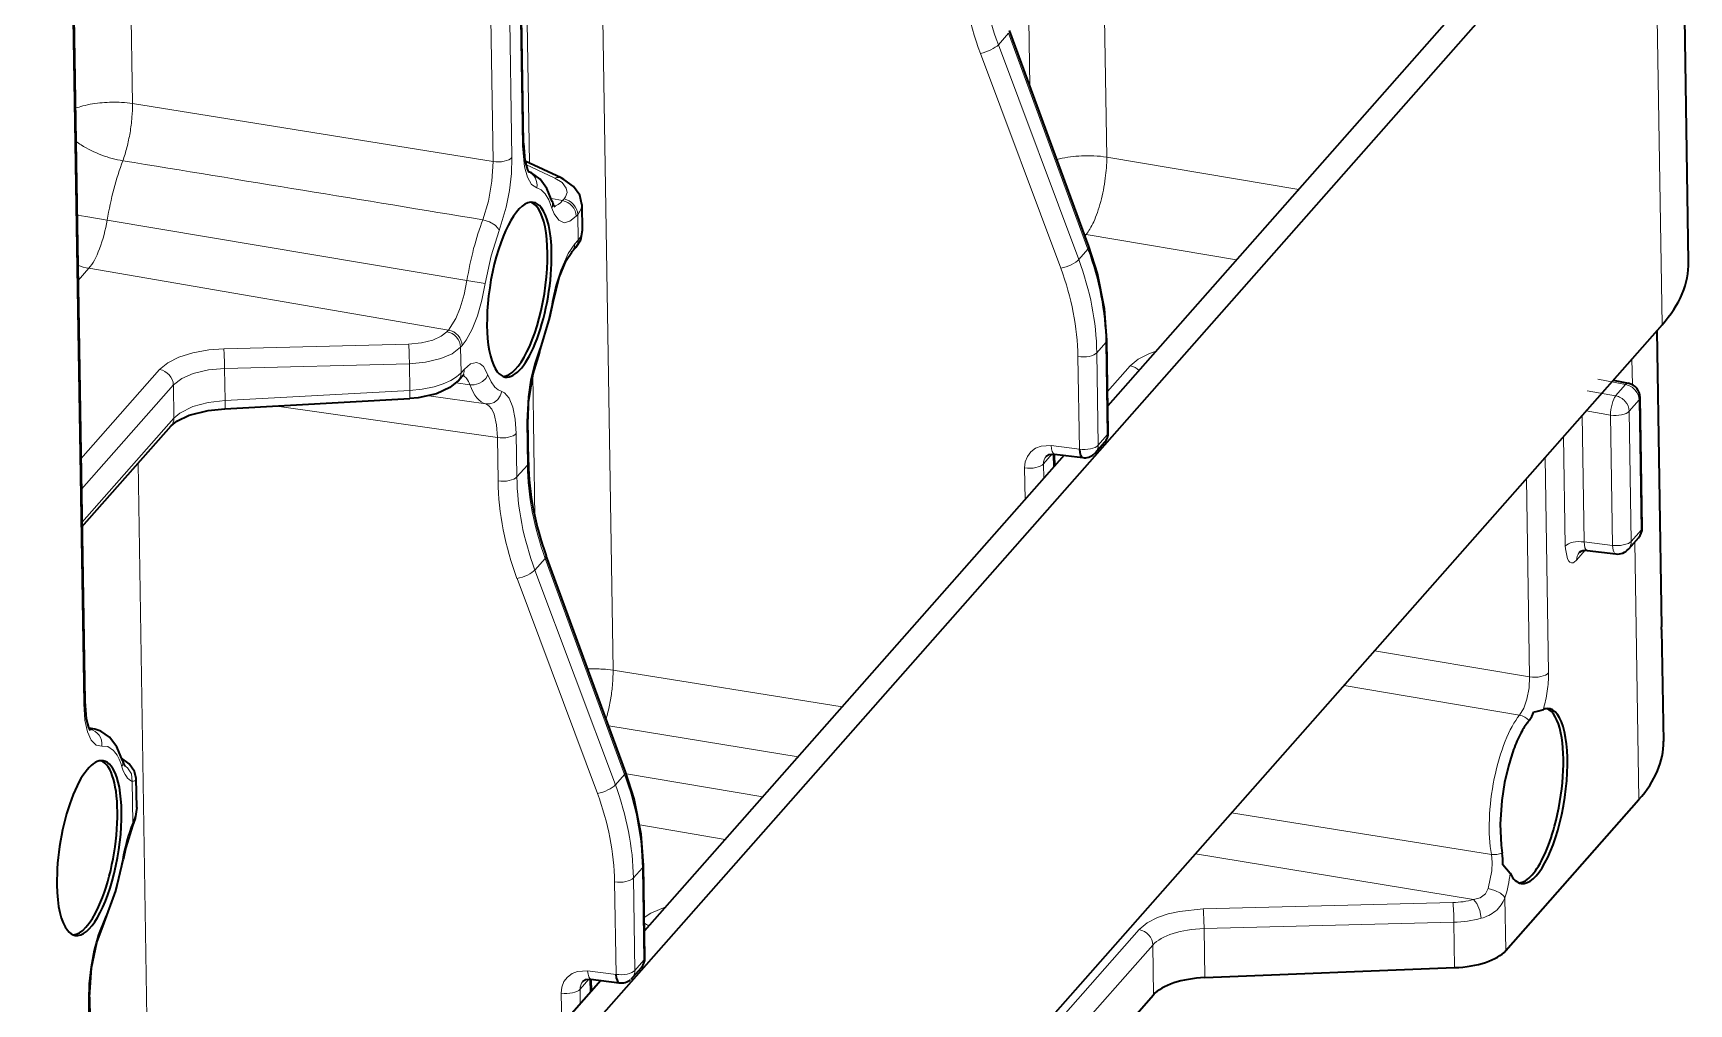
# Model space of a CAD drawing. Extents: x -1051 to 2563, y -231 to 775.
# Drawn here: x -149.9 to -93.7, y 384.6 to 417.5 of the extents above; entities that cross this region are included whole.
import ezdxf

# ---------------------------------------------------------------- set-up
doc = ezdxf.new("R2010")
doc.units = 0

msp = doc.modelspace()

# ---------------------------------------------------------------- linework, layer by layer
at = {"color": 7, "lineweight": 13}
for p, q in [((-133.286, 413.712), (-133.713, 440.893)), ((-134.283, 413.173), (-134.71, 440.355)), ((-134.07, 440.489), (-133.643, 413.307)), ((-113.88, 439.717), (-113.466, 413.326)), ((-146.508, 415.141), (-146.892, 439.622)), ((-148.164, 394.782), (-148.58, 421.287)), ((-130.601, 420.762), (-130.211, 395.921)), ((-146.317, 402.946), (-145.927, 378.105))]:
    msp.add_line(p, q, dxfattribs=at)
at = {"color": 7, "lineweight": 35}
for p, q in [((-133.252, 413.794), (-133.678, 440.976)), ((-94.903, 424.692), (-149.88, 362.369)), ((-98.195, 422.164), (-113.429, 404.894)), ((-148.546, 421.369), (-148.13, 394.865)), ((-94.635, 407.633), (-149.612, 345.31)), ((-114.912, 403.213), (-129.145, 387.078)), ((-130.628, 385.397), (-145.867, 368.123))]:
    msp.add_line(p, q, dxfattribs=at)
at = {"color": 7, "lineweight": 13, "ltscale": 0.287731}
msp.add_line((-116.072, 415.744), (-116.252, 427.251), dxfattribs=at)
at = {"color": 7, "lineweight": 35, "ltscale": 0.426523}
msp.add_line((-93.736, 409.775), (-94.004, 426.834), dxfattribs=at)
at = {"color": 7, "lineweight": 13, "ltscale": 0.426523}
msp.add_line((-94.903, 424.692), (-94.635, 407.633), dxfattribs=at)
at = {"color": 7, "lineweight": 13, "ltscale": 0.119469}
msp.add_line((-133.049, 413.123), (-133.124, 417.902), dxfattribs=at)
at = {"color": 7, "lineweight": 13, "ltscale": 0.013178}
for p, q in [((-116.795, 417.531), (-117.144, 417.136)), ((-132.511, 399.716), (-132.86, 399.32))]:
    msp.add_line(p, q, dxfattribs=at)
at = {"color": 7, "lineweight": 13, "ltscale": 0.195172}
for p, q in [((-114.105, 410.203), (-116.795, 417.531)), ((-129.821, 392.387), (-132.511, 399.716))]:
    msp.add_line(p, q, dxfattribs=at)
at = {"color": 7, "lineweight": 35, "ltscale": 0.195171}
msp.add_line((-114.07, 410.292), (-116.761, 417.62), dxfattribs=at)
at = {"color": 7, "lineweight": 13, "ltscale": 0.194535}
for p, q in [((-115.027, 409.556), (-117.753, 416.844)), ((-114.418, 409.848), (-117.144, 417.136)), ((-130.134, 392.032), (-132.86, 399.32))]:
    msp.add_line(p, q, dxfattribs=at)
at = {"color": 7, "lineweight": 13, "ltscale": 0.309555}
msp.add_line((-146.508, 415.141), (-134.283, 413.173), dxfattribs=at)
at = {"color": 7, "lineweight": 13, "ltscale": 0.165004}
msp.add_line((-113.466, 413.326), (-106.957, 412.231), dxfattribs=at)
at = {"color": 7, "lineweight": 35, "ltscale": 0.033835}
msp.add_line((-131.973, 412.617), (-133.197, 413.193), dxfattribs=at)
at = {"color": 7, "lineweight": 13, "ltscale": 0.027277}
msp.add_line((-132.184, 412.612), (-133.172, 413.076), dxfattribs=at)
at = {"color": 7, "lineweight": 13, "ltscale": 0.009642}
msp.add_line((-132.304, 411.918), (-131.925, 411.849), dxfattribs=at)
at = {"color": 7, "lineweight": 13, "ltscale": 0.001885}
for p, q in [((-131.925, 411.849), (-131.875, 411.906)), ((-131.411, 411.384), (-131.461, 411.327)), ((-135.846, 407.404), (-135.796, 407.461)), ((-135.382, 406.882), (-135.332, 406.939))]:
    msp.add_line(p, q, dxfattribs=at)
at = {"color": 7, "lineweight": 35, "ltscale": 0.022005}
msp.add_line((-131.272, 411.715), (-131.259, 410.835), dxfattribs=at)
at = {"color": 7, "lineweight": 13, "ltscale": 0.00754}
msp.add_line((-148.091, 411.309), (-148.389, 411.361), dxfattribs=at)
at = {"color": 7, "lineweight": 13, "ltscale": 0.018379}
msp.add_line((-147.366, 411.189), (-148.091, 411.309), dxfattribs=at)
at = {"color": 7, "lineweight": 13, "ltscale": 0.309263}
msp.add_line((-135.167, 409.139), (-147.366, 411.189), dxfattribs=at)
at = {"color": 7, "lineweight": 13, "ltscale": 0.021914}
for p, q in [((-131.397, 410.507), (-131.411, 411.384)), ((-135.368, 406.006), (-135.382, 406.882))]:
    msp.add_line(p, q, dxfattribs=at)
at = {"color": 7, "lineweight": 13, "ltscale": 0.004261}
msp.add_line((-131.51, 410.379), (-131.397, 410.507), dxfattribs=at)
at = {"color": 7, "lineweight": 13, "ltscale": 0.001434}
msp.add_line((-114.225, 410.712), (-114.168, 410.702), dxfattribs=at)
at = {"color": 7, "lineweight": 13, "ltscale": 0.001397}
msp.add_line((-114.168, 410.702), (-114.205, 410.66), dxfattribs=at)
at = {"color": 7, "lineweight": 13, "ltscale": 0.129417}
msp.add_line((-114.168, 410.702), (-109.063, 409.844), dxfattribs=at)
at = {"color": 7, "lineweight": 35, "ltscale": 0.004258}
msp.add_line((-131.6, 410.123), (-131.487, 410.251), dxfattribs=at)
at = {"color": 7, "lineweight": 13, "ltscale": 0.011831}
for p, q in [((-114.418, 409.848), (-114.105, 410.203)), ((-130.134, 392.032), (-129.821, 392.387))]:
    msp.add_line(p, q, dxfattribs=at)
at = {"color": 7, "lineweight": 13, "ltscale": 0.013809}
msp.add_line((-147.988, 409.555), (-148.354, 409.14), dxfattribs=at)
at = {"color": 7, "lineweight": 13, "ltscale": 0.309267}
msp.add_line((-135.796, 407.461), (-147.988, 409.555), dxfattribs=at)
at = {"color": 7, "lineweight": 13, "ltscale": 0.015751}
msp.add_line((-134.545, 409.036), (-135.167, 409.139), dxfattribs=at)
at = {"color": 7, "lineweight": 35, "ltscale": 0.251078}
msp.add_line((-94.808, 407.438), (-94.65, 397.396), dxfattribs=at)
at = {"color": 7, "lineweight": 13, "ltscale": 0.156737}
for p, q in [((-143.417, 406.822), (-137.149, 406.984)), ((-143.387, 406.155), (-137.119, 406.317))]:
    msp.add_line(p, q, dxfattribs=at)
at = {"color": 7, "lineweight": 13, "ltscale": 0.011555}
for p, q in [((-113.499, 407.038), (-113.805, 406.691)), ((-129.166, 386.086), (-129.471, 385.739))]:
    msp.add_line(p, q, dxfattribs=at)
at = {"color": 7, "lineweight": 13, "ltscale": 0.078421}
for p, q in [((-113.755, 403.555), (-113.805, 406.691)), ((-114.395, 403.421), (-114.444, 406.557)), ((-129.166, 386.086), (-129.215, 389.222)), ((-130.111, 385.605), (-130.161, 388.742))]:
    msp.add_line(p, q, dxfattribs=at)
at = {"color": 7, "lineweight": 13, "ltscale": 0.078422}
for p, q in [((-113.45, 403.901), (-113.499, 407.038)), ((-129.471, 385.739), (-129.521, 388.875))]:
    msp.add_line(p, q, dxfattribs=at)
at = {"color": 7, "lineweight": 35, "ltscale": 0.078418}
for p, q in [((-113.415, 403.984), (-113.464, 407.12)), ((-129.131, 386.168), (-129.18, 389.304))]:
    msp.add_line(p, q, dxfattribs=at)
at = {"color": 7, "lineweight": 13, "ltscale": 0.100918}
msp.add_line((-148.259, 403.094), (-145.588, 406.121), dxfattribs=at)
at = {"color": 7, "lineweight": 13, "ltscale": 0.027053}
msp.add_line((-143.387, 406.155), (-143.37, 405.073), dxfattribs=at)
at = {"color": 7, "lineweight": 13, "ltscale": 0.022593}
msp.add_line((-137.119, 406.317), (-137.105, 405.413), dxfattribs=at)
at = {"color": 7, "lineweight": 13, "ltscale": 0.004262}
msp.add_line((-135.368, 406.006), (-135.255, 406.134), dxfattribs=at)
at = {"color": 7, "lineweight": 13, "ltscale": 0.029004}
msp.add_line((-113.437, 405.377), (-112.669, 406.247), dxfattribs=at)
at = {"color": 7, "lineweight": 13, "ltscale": 0.021881}
msp.add_line((-95.654, 406.478), (-95.64, 405.603), dxfattribs=at)
at = {"color": 7, "lineweight": 13, "ltscale": 0.117853}
for p, q in [((-148.243, 402.064), (-145.124, 405.599)), ((-148.225, 400.937), (-145.107, 404.472))]:
    msp.add_line(p, q, dxfattribs=at)
at = {"color": 7, "lineweight": 13, "ltscale": 0.028183}
msp.add_line((-145.107, 404.472), (-145.124, 405.599), dxfattribs=at)
at = {"color": 7, "lineweight": 13, "ltscale": 0.01174}
msp.add_line((-135.069, 405.607), (-135.534, 405.672), dxfattribs=at)
at = {"color": 7, "lineweight": 35, "ltscale": 0.004262}
msp.add_line((-135.458, 405.749), (-135.346, 405.877), dxfattribs=at)
at = {"color": 7, "lineweight": 13, "ltscale": 0.121138}
msp.add_line((-132.861, 401.111), (-132.937, 405.956), dxfattribs=at)
at = {"color": 7, "lineweight": 13, "ltscale": 0.024105}
msp.add_line((-96.817, 405.798), (-95.871, 405.61), dxfattribs=at)
at = {"color": 7, "lineweight": 35, "ltscale": 0.013071}
msp.add_line((-96.292, 405.755), (-95.779, 405.653), dxfattribs=at)
at = {"color": 7, "lineweight": 13, "ltscale": 0.012722}
for p, q in [((-95.871, 405.61), (-96.208, 405.228)), ((-95.411, 405.088), (-95.748, 404.707)), ((-95.342, 400.67), (-95.678, 400.288))]:
    msp.add_line(p, q, dxfattribs=at)
at = {"color": 7, "lineweight": 35, "ltscale": 0.156845}
msp.add_line((-143.374, 404.793), (-137.109, 405.133), dxfattribs=at)
at = {"color": 7, "lineweight": 13, "ltscale": 0.156846}
msp.add_line((-143.37, 405.073), (-137.105, 405.413), dxfattribs=at)
at = {"color": 7, "lineweight": 13, "ltscale": 0.190732}
msp.add_line((-134.136, 403.813), (-141.69, 404.885), dxfattribs=at)
at = {"color": 7, "lineweight": 13, "ltscale": 0.048615}
msp.add_line((-134.528, 404.954), (-136.454, 405.227), dxfattribs=at)
at = {"color": 7, "lineweight": 13, "ltscale": 0.024486}
msp.add_line((-97.173, 405.394), (-96.208, 405.228), dxfattribs=at)
at = {"color": 7, "lineweight": 13, "ltscale": 0.110472}
for p, q in [((-95.342, 400.67), (-95.411, 405.088)), ((-96.383, 404.572), (-96.314, 400.154)), ((-95.678, 400.288), (-95.748, 404.707))]:
    msp.add_line(p, q, dxfattribs=at)
at = {"color": 7, "lineweight": 35, "ltscale": 0.11047}
msp.add_line((-95.307, 400.752), (-95.376, 405.171), dxfattribs=at)
at = {"color": 7, "lineweight": 13, "ltscale": 0.03677}
for p, q in [((-133.117, 402.881), (-133.14, 404.351)), ((-134.113, 402.342), (-134.136, 403.813))]:
    msp.add_line(p, q, dxfattribs=at)
at = {"color": 7, "lineweight": 35, "ltscale": 0.036774}
msp.add_line((-133.082, 402.963), (-133.105, 404.434), dxfattribs=at)
at = {"color": 7, "lineweight": 13, "ltscale": 0.107221}
msp.add_line((-97.346, 404.56), (-97.279, 400.272), dxfattribs=at)
at = {"color": 7, "lineweight": 13, "ltscale": 0.020961}
msp.add_line((-97.21, 404.714), (-96.383, 404.572), dxfattribs=at)
at = {"color": 7, "lineweight": 35, "ltscale": 0.11435}
msp.add_line((-148.223, 400.786), (-145.197, 404.216), dxfattribs=at)
at = {"color": 7, "lineweight": 13, "ltscale": 0.036771}
msp.add_line((-133.473, 402.476), (-133.496, 403.947), dxfattribs=at)
at = {"color": 7, "lineweight": 13, "ltscale": 0.011554}
for p, q in [((-113.45, 403.901), (-113.755, 403.555)), ((-129.521, 388.875), (-129.215, 389.222))]:
    msp.add_line(p, q, dxfattribs=at)
at = {"color": 7, "lineweight": 13, "ltscale": 0.092817}
msp.add_line((-97.915, 400.137), (-97.973, 403.849), dxfattribs=at)
at = {"color": 7, "lineweight": 13, "ltscale": 0.011386}
for p, q in [((-115.314, 403.259), (-115.615, 402.917)), ((-131.03, 385.443), (-131.331, 385.101))]:
    msp.add_line(p, q, dxfattribs=at)
at = {"color": 7, "lineweight": 13, "ltscale": 0.024222}
for p, q in [((-115.357, 403.542), (-114.395, 403.421)), ((-131.073, 385.727), (-130.111, 385.605))]:
    msp.add_line(p, q, dxfattribs=at)
at = {"color": 7, "lineweight": 13, "ltscale": 0.011443}
for p, q in [((-115.276, 402.801), (-115.283, 403.258)), ((-130.992, 384.985), (-130.999, 385.442))]:
    msp.add_line(p, q, dxfattribs=at)
at = {"color": 7, "lineweight": 35, "ltscale": 0.01037}
for p, q in [((-115.247, 403.255), (-115.241, 402.841)), ((-130.963, 385.439), (-130.957, 385.025))]:
    msp.add_line(p, q, dxfattribs=at)
at = {"color": 7, "lineweight": 35, "ltscale": 0.024219}
for p, q in [((-115.244, 403.255), (-114.283, 403.133)), ((-130.961, 385.439), (-129.999, 385.318))]:
    msp.add_line(p, q, dxfattribs=at)
at = {"color": 7, "lineweight": 35, "ltscale": 0.001387}
msp.add_line((-113.858, 403.285), (-113.898, 403.247), dxfattribs=at)
at = {"color": 7, "lineweight": 35, "ltscale": 0.011555}
for p, q in [((-113.54, 403.645), (-113.846, 403.299)), ((-129.256, 385.829), (-129.562, 385.483))]:
    msp.add_line(p, q, dxfattribs=at)
at = {"color": 7, "lineweight": 13, "ltscale": 0.013484}
msp.add_line((-133.473, 402.476), (-133.117, 402.881), dxfattribs=at)
at = {"color": 7, "lineweight": 13, "ltscale": 0.026833}
for p, q in [((-116.255, 402.783), (-116.238, 401.71)), ((-131.971, 384.967), (-131.954, 383.894))]:
    msp.add_line(p, q, dxfattribs=at)
at = {"color": 7, "lineweight": 13, "ltscale": 0.0123}
for p, q in [((-115.615, 402.917), (-115.607, 402.425)), ((-131.331, 385.101), (-131.323, 384.609))]:
    msp.add_line(p, q, dxfattribs=at)
at = {"color": 7, "lineweight": 13, "ltscale": 0.182734}
msp.add_line((-98.6, 403.138), (-98.485, 395.83), dxfattribs=at)
at = {"color": 7, "lineweight": 13, "ltscale": 0.168202}
msp.add_line((-99.231, 402.423), (-99.125, 395.696), dxfattribs=at)
at = {"color": 7, "lineweight": 35, "ltscale": 0.012723}
msp.add_line((-95.432, 400.414), (-95.769, 400.032), dxfattribs=at)
at = {"color": 7, "lineweight": 13, "ltscale": 0.01114}
msp.add_line((-97.24, 399.988), (-97.535, 399.654), dxfattribs=at)
at = {"color": 7, "lineweight": 13, "ltscale": 0.024292}
msp.add_line((-97.279, 400.272), (-96.314, 400.154), dxfattribs=at)
at = {"color": 7, "lineweight": 35, "ltscale": 0.024503}
msp.add_line((-97.177, 399.985), (-96.204, 399.867), dxfattribs=at)
at = {"color": 7, "lineweight": 13, "ltscale": 0.218552}
msp.add_line((-95.556, 400.273), (-95.419, 391.532), dxfattribs=at)
at = {"color": 7, "lineweight": 35, "ltscale": 0.19517}
msp.add_line((-129.786, 392.476), (-132.477, 399.804), dxfattribs=at)
at = {"color": 7, "lineweight": 13, "ltscale": 0.194534}
msp.add_line((-130.743, 391.74), (-133.469, 399.028), dxfattribs=at)
at = {"color": 7, "lineweight": 35, "ltscale": 0.002423}
msp.add_line((-94.648, 397.299), (-94.65, 397.396), dxfattribs=at)
at = {"color": 7, "lineweight": 35, "ltscale": 0.094742}
msp.add_line((-94.648, 397.299), (-94.589, 393.509), dxfattribs=at)
at = {"color": 7, "lineweight": 13, "ltscale": 0.133392}
msp.add_line((-104.388, 396.577), (-99.125, 395.696), dxfattribs=at)
at = {"color": 7, "lineweight": 13, "ltscale": 0.196649}
msp.add_line((-130.211, 395.921), (-122.444, 394.674), dxfattribs=at)
at = {"color": 7, "lineweight": 13, "ltscale": 0.150983}
msp.add_line((-99.467, 394.395), (-105.421, 395.405), dxfattribs=at)
at = {"color": 7, "lineweight": 35, "ltscale": 0.004856}
msp.add_line((-147.792, 393.917), (-147.983, 393.951), dxfattribs=at)
at = {"color": 7, "lineweight": 13, "ltscale": 0.00046901}
msp.add_line((-147.95, 393.917), (-147.968, 393.921), dxfattribs=at)
at = {"color": 7, "lineweight": 13, "ltscale": 0.000390652}
msp.add_line((-147.965, 393.915), (-147.95, 393.917), dxfattribs=at)
at = {"color": 7, "lineweight": 13, "ltscale": 0.162795}
msp.add_line((-130.36, 394.038), (-123.933, 392.987), dxfattribs=at)
at = {"color": 7, "lineweight": 13, "ltscale": 0.034971}
msp.add_line((-146.525, 392.152), (-146.503, 390.753), dxfattribs=at)
at = {"color": 7, "lineweight": 35, "ltscale": 0.024667}
msp.add_line((-146.367, 391.267), (-146.383, 392.254), dxfattribs=at)
at = {"color": 7, "lineweight": 13, "ltscale": 0.117315}
msp.add_line((-129.761, 392.405), (-125.133, 391.626), dxfattribs=at)
at = {"color": 7, "lineweight": 35, "ltscale": 0.170697}
msp.add_line((-99.936, 386.412), (-95.419, 391.532), dxfattribs=at)
at = {"color": 7, "lineweight": 13, "ltscale": 0.223021}
msp.add_line((-109.232, 391.087), (-100.423, 389.673), dxfattribs=at)
at = {"color": 7, "lineweight": 13, "ltscale": 0.073435}
msp.add_line((-126.412, 390.177), (-129.307, 390.675), dxfattribs=at)
at = {"color": 7, "lineweight": 13, "ltscale": 0.238872}
msp.add_line((-110.46, 389.695), (-101.033, 388.139), dxfattribs=at)
at = {"color": 7, "lineweight": 35, "ltscale": 0.00944}
msp.add_line((-99.786, 389.032), (-100.03, 389.321), dxfattribs=at)
at = {"color": 7, "lineweight": 13, "ltscale": 0.211825}
for p, q in [((-101.727, 388.043), (-110.198, 387.824)), ((-110.168, 387.157), (-101.697, 387.376))]:
    msp.add_line(p, q, dxfattribs=at)
at = {"color": 7, "lineweight": 13, "ltscale": 0.04485}
msp.add_line((-99.964, 388.206), (-99.936, 386.412), dxfattribs=at)
at = {"color": 7, "lineweight": 13, "ltscale": 0.097464}
msp.add_line((-114.948, 384.2), (-112.369, 387.123), dxfattribs=at)
at = {"color": 7, "lineweight": 13, "ltscale": 0.041587}
msp.add_line((-110.141, 385.494), (-110.168, 387.157), dxfattribs=at)
at = {"color": 7, "lineweight": 13, "ltscale": 0.038574}
msp.add_line((-101.673, 385.833), (-101.697, 387.376), dxfattribs=at)
at = {"color": 7, "lineweight": 13, "ltscale": 0.114399}
msp.add_line((-111.905, 386.601), (-114.932, 383.169), dxfattribs=at)
at = {"color": 7, "lineweight": 13, "ltscale": 0.042152}
msp.add_line((-111.879, 384.915), (-111.905, 386.601), dxfattribs=at)
at = {"color": 7, "lineweight": 35, "ltscale": 0.211877}
msp.add_line((-110.141, 385.494), (-101.673, 385.833), dxfattribs=at)
at = {"color": 7, "lineweight": 35, "ltscale": 0.001386}
msp.add_line((-129.574, 385.469), (-129.614, 385.431), dxfattribs=at)
at = {"color": 7, "lineweight": 13, "ltscale": 0.299082}
msp.add_line((-147.819, 372.783), (-148.007, 384.745), dxfattribs=at)
at = {"color": 7, "lineweight": 35, "ltscale": 0.299082}
msp.add_line((-147.972, 384.827), (-147.785, 372.865), dxfattribs=at)
at = {"color": 7, "lineweight": 35, "ltscale": 0.114399}
msp.add_line((-114.906, 381.484), (-111.879, 384.915), dxfattribs=at)
at = {"color": 7, "lineweight": 13}
for points in [[(-133.643, 413.307), (-133.66, 412.764), (-133.724, 412.194), (-133.833, 411.627), (-134.072, 410.84)], [(-132.797, 412.285), (-132.972, 412.401), (-133.114, 412.643), (-133.218, 412.998), (-133.286, 413.712)], [(-134.626, 411.199), (-134.434, 411.83), (-134.317, 412.506), (-134.283, 413.173)], [(-132.284, 411.599), (-132.39, 411.871), (-132.516, 412.08), (-132.65, 412.213), (-132.797, 412.285)], [(-132.184, 412.612), (-131.941, 412.459), (-131.797, 412.274), (-131.773, 412.123), (-131.825, 411.973), (-131.875, 411.906)], [(-134.072, 410.84), (-134.103, 410.902), (-134.213, 411.018), (-134.405, 411.132), (-134.626, 411.199)], [(-131.461, 411.327), (-131.672, 411.149), (-131.873, 411.101), (-132.055, 411.185), (-132.206, 411.398), (-132.284, 411.599)], [(-134.072, 410.84), (-134.346, 409.982), (-134.545, 409.036)], [(-132.272, 408.424), (-132.148, 408.98), (-131.988, 409.49), (-131.733, 410.056), (-131.51, 410.379)], [(-135.167, 409.139), (-135.263, 408.664), (-135.396, 408.217), (-135.548, 407.85), (-135.796, 407.461)], [(-134.545, 409.036), (-134.659, 408.473), (-134.811, 407.947), (-134.993, 407.488), (-135.195, 407.119), (-135.332, 406.939)], [(-137.149, 406.984), (-136.713, 407.025), (-136.324, 407.121), (-136.042, 407.248), (-135.846, 407.404)], [(-145.588, 406.121), (-145.316, 406.348), (-144.934, 406.541), (-144.462, 406.689), (-143.925, 406.785), (-143.417, 406.822)], [(-135.382, 406.882), (-135.67, 406.658), (-136.054, 406.491), (-136.57, 406.368), (-137.119, 406.317)], [(-132.711, 406.819), (-132.876, 406.317), (-133.007, 405.764), (-133.095, 405.192), (-133.14, 404.351)], [(-112.669, 406.247), (-112.397, 406.474), (-112.015, 406.667), (-111.797, 406.744)], [(-145.124, 405.599), (-144.838, 405.821), (-144.449, 405.989), (-143.936, 406.108), (-143.387, 406.155)], [(-137.105, 405.413), (-136.681, 405.455), (-136.273, 405.537), (-135.976, 405.631), (-135.708, 405.751), (-135.518, 405.87), (-135.368, 406.006)], [(-135.255, 406.134), (-135.045, 406.311), (-134.843, 406.36), (-134.719, 406.318), (-134.607, 406.219), (-134.459, 405.945)], [(-134.459, 405.945), (-134.529, 405.821), (-134.634, 405.72), (-134.769, 405.645), (-134.919, 405.606), (-135.069, 405.607)], [(-134.459, 405.945), (-134.349, 405.703), (-134.22, 405.523), (-134.107, 405.428), (-133.986, 405.373)], [(-143.37, 405.073), (-143.939, 405.004), (-144.467, 404.861), (-144.904, 404.645), (-145.107, 404.472)], [(-133.986, 405.373), (-134.035, 405.226), (-134.124, 405.1), (-134.244, 405.007), (-134.385, 404.957), (-134.528, 404.954)], [(-134.528, 404.954), (-134.419, 404.893), (-134.324, 404.773), (-134.248, 404.603), (-134.167, 404.243), (-134.136, 403.813)], [(-133.496, 403.947), (-133.529, 404.436), (-133.609, 404.843), (-133.732, 405.146), (-133.892, 405.329), (-133.986, 405.373)], [(-116.255, 402.783), (-116.233, 402.986), (-116.16, 403.174), (-116.042, 403.33), (-115.885, 403.448), (-115.696, 403.523), (-115.357, 403.542)], [(-97.535, 399.654), (-97.614, 399.586), (-97.653, 399.568), (-97.708, 399.564), (-97.759, 399.586), (-97.791, 399.615), (-97.844, 399.705), (-97.911, 400.044), (-97.915, 400.137)], [(-97.177, 399.985), (-97.207, 399.998), (-97.225, 400.015), (-97.253, 400.068), (-97.279, 400.272)], [(-96.314, 400.154), (-96.044, 400.148), (-95.769, 400.222), (-95.678, 400.288)], [(-99.467, 394.395), (-99.326, 394.631), (-99.218, 394.943), (-99.145, 395.32), (-99.125, 395.696)], [(-147.553, 393.35), (-147.743, 393.384), (-147.907, 393.548), (-148.036, 393.834), (-148.123, 394.226), (-148.164, 394.782)], [(-147.158, 393.203), (-147.346, 393.331), (-147.553, 393.35)], [(-146.525, 392.152), (-146.541, 392.403), (-146.674, 392.609), (-146.773, 392.676)], [(-146.383, 392.254), (-146.399, 392.198), (-146.428, 392.172), (-146.525, 392.152)], [(-146.503, 390.753), (-146.402, 391.018), (-146.367, 391.267)], [(-100.531, 388.515), (-100.406, 389.122), (-100.396, 389.412), (-100.423, 389.673)], [(-101.033, 388.139), (-100.807, 388.206), (-100.626, 388.341), (-100.531, 388.515)], [(-100.771, 387.508), (-100.811, 387.767), (-100.915, 388.006), (-101.033, 388.139)], [(-99.964, 388.206), (-99.999, 388.257), (-100.113, 388.354), (-100.311, 388.454), (-100.531, 388.515)], [(-148.007, 384.745), (-147.991, 385.289), (-147.926, 385.859), (-147.817, 386.425), (-147.669, 386.956), (-147.461, 387.489)], [(-129.152, 387.533), (-128.925, 387.683), (-128.427, 387.893)], [(-112.369, 387.123), (-112.098, 387.349), (-111.744, 387.531), (-111.389, 387.653), (-111.006, 387.742), (-110.198, 387.824)], [(-131.971, 384.967), (-131.949, 385.17), (-131.876, 385.358), (-131.758, 385.514), (-131.601, 385.632), (-131.412, 385.707), (-131.073, 385.727)]]:
    msp.add_lwpolyline(points, dxfattribs=at)
at = {"color": 7, "lineweight": 35}
for points in [[(-133.252, 413.794), (-133.201, 413.212), (-133.112, 412.896), (-133.063, 412.807)], [(-132.272, 411.821), (-132.456, 412.261), (-132.683, 412.573), (-132.981, 412.787), (-133.076, 412.826)], [(-131.272, 411.715), (-131.343, 412.032), (-131.551, 412.33), (-131.876, 412.567), (-131.973, 412.617)], [(-131.259, 410.835), (-131.321, 410.513), (-131.487, 410.251)], [(-132.246, 408.409), (-132.038, 409.239), (-131.797, 409.822), (-131.615, 410.106), (-131.6, 410.123)], [(-113.464, 407.12), (-113.543, 408.179), (-113.781, 409.373), (-114.07, 410.292)], [(-132.71, 406.714), (-132.353, 407.889), (-132.246, 408.409)], [(-132.71, 406.714), (-132.932, 405.977), (-133.085, 405.002), (-133.105, 404.434)], [(-135.458, 405.749), (-135.752, 405.506), (-136.198, 405.3), (-136.82, 405.16), (-137.109, 405.133)], [(-145.197, 404.216), (-145.001, 404.373), (-144.584, 404.568), (-143.942, 404.731), (-143.374, 404.793)], [(-115.523, 403.175), (-115.417, 403.242), (-115.244, 403.255)], [(-148.13, 394.865), (-148.076, 394.271), (-147.996, 393.981), (-147.941, 393.878)], [(-146.853, 392.862), (-147.046, 393.328), (-147.29, 393.651), (-147.578, 393.85), (-147.792, 393.917)], [(-146.383, 392.254), (-146.438, 392.49), (-146.625, 392.743), (-146.877, 392.937)], [(-99.834, 392.708), (-99.973, 392.116), (-100.069, 391.504), (-100.126, 390.705), (-100.096, 389.987), (-100.057, 389.72)], [(-129.18, 389.304), (-129.26, 390.363), (-129.497, 391.557), (-129.786, 392.476)], [(-146.367, 391.267), (-146.417, 390.896), (-146.505, 390.639)], [(-146.505, 390.639), (-146.739, 389.905), (-146.827, 389.491)], [(-147.474, 387.351), (-147.071, 388.441), (-146.827, 389.491)], [(-147.972, 384.827), (-147.903, 385.822), (-147.716, 386.689), (-147.474, 387.351)], [(-131.239, 385.359), (-131.133, 385.426), (-130.961, 385.439)]]:
    msp.add_lwpolyline(points, dxfattribs=at)
at = {"color": 7, "lineweight": 13}
for centre, radius, start, end in [((-147.443, 412.179), 2.978, 104.578, 109.6628), ((-147.214, 411.251), 3.934, 94.6808, 104.4034), ((-147.15, 410.679), 4.509, 86.5436, 94.908), ((-151.785, 415.125), 5.277, 355.1641, 0.18), ((-152.734, 415.198), 6.229, 350.3228, 355.2242), ((-152.626, 415.173), 6.118, 345.6366, 350.389), ((-146.541, 416.465), 3.217, 234.088, 237.84), ((-146.195, 417.043), 3.891, 238.0591, 249.7036), ((-146.169, 417.058), 3.914, 249.418, 260.1508), ((-151.534, 414.886), 4.989, 340.2681, 345.7168), ((-114.127, 409.134), 4.238, 91.3541, 101.6021), ((-114.108, 408.807), 4.565, 87.4376, 91.5005), ((-114.091, 409.119), 4.253, 81.5402, 87.4728), ((-119.096, 413.366), 5.631, 352.2673, 359.5925), ((-2824.997, -15958.944), 16589.747, 80.6670886, 80.7098251), ((-114.262, 409.85), 3.509, 101.7938, 104.7239), ((-119.821, 413.445), 6.36, 345.157, 352.4394), ((-132.59, 411.728), 0.331, 337.076, 16.445), ((-118.659, 413.144), 5.159, 340.8284, 345.079), ((-152.815, 412.137), 5.53, 339.6968, 350.1317), ((-116.242, 412.183), 2.556, 329.4382, 335.7794), ((-117.431, 412.716), 3.859, 335.8043, 340.8459), ((-131.771, 410.494), 0.374, 319.3816, 2.0023), ((-115.142, 411.515), 1.269, 320.1073, 330.1284), ((-147.615, 411.644), 2.123, 249.4049, 259.8738), ((-141.206, 409.996), 9.071, 339.4991, 350.0232), ((-132.278, 408.379), 0.045, 42.5061, 82.0728), ((-132.853, 406.764), 0.152, 340.8261, 21.0795), ((-112.776, 405.684), 0.574, 45.3155, 79.2397), ((-95.987, 405.038), 0.584, 41.202, 78.535), ((-96.322, 404.659), 0.581, 41.1227, 78.6692), ((-96.277, 404.684), 0.53, 2.4497, 42.2978), ((-95.499, 405.174), 0.122, 315.5487, 358.343), ((-115.239, 402.929), 0.376, 139.1945, 181.8331), ((-95.716, 400.657), 0.374, 319.3834, 1.9899), ((-95.447, 400.767), 0.143, 317.4383, 340.0827), ((-95.408, 400.751), 0.101, 340.9049, 1.3828), ((-96.191, 399.937), 0.0716, 214.0611, 259.3936), ((-130.853, 391.452), 4.516, 86.2692, 92.7142), ((-130.827, 391.825), 4.142, 81.4547, 86.293), ((-135.483, 395.901), 5.272, 355.2151, 0.2143), ((-136.412, 395.972), 6.204, 350.7941, 355.2793), ((-102.472, 395.787), 3.987, 351.6988, 0.615), ((-148.252, 394.868), 0.122, 315.5038, 358.3335), ((-136.397, 395.963), 6.188, 346.355, 350.848), ((-102.708, 395.79), 4.221, 343.5151, 352.122), ((-135.776, 395.815), 5.549, 343.8613, 346.335), ((-99.577, 393.819), 0.586, 42.7269, 79.1801), ((-147.168, 392.771), 0.328, 336.9011, 16.1207), ((-140.608, 388.432), 6.336, 158.5112, 170.2553), ((-146.665, 390.699), 0.171, 339.3839, 18.5647), ((-100.328, 390.378), 0.711, 262.2539, 292.3517), ((-156.43, 391.206), 9.726, 343.351, 349.9268), ((-146.86, 389.456), 0.0482, 46.0467, 82.4491), ((-104.016, 389.508), 4.257, 342.1837, 353.5876), ((-153.717, 390.364), 6.886, 335.3194, 343.5972), ((-101.784, 391.006), 2.963, 271.0915, 284.6828), ((-100.993, 388.591), 1.098, 310.2239, 339.4921), ((-147.669, 387.438), 0.214, 336.1079, 13.7748), ((-101.797, 391.408), 4.033, 271.4091, 284.7304), ((-101.088, 388.756), 1.286, 284.2405, 308.6915), ((-129.418, 386.815), 0.594, 45.6849, 63.183), ((-130.955, 385.113), 0.376, 139.1945, 181.8331)]:
    msp.add_arc(centre, radius, start, end, dxfattribs=at)
at = {"color": 7, "lineweight": 35}
for centre, radius, start, end in [((-131.681, 411.971), 0.609, 194.2435, 213.9316), ((-135.048, 405.634), 0.384, 125.2513, 140.7526), ((-95.876, 405.163), 0.5, 0.8964, 78.7397), ((-113.915, 403.976), 0.5, 318.5833, 0.8976), ((-114.221, 403.629), 0.5, 262.799, 310.1385), ((-95.807, 400.745), 0.5, 318.5832, 0.8992), ((-97.229, 399.652), 0.336, 81.0713, 129.8873), ((-96.144, 400.363), 0.5, 263.0379, 318.5795), ((-97.334, 392.747), 2.334, 140.9642, 151.8614), ((-100.082, 394.944), 1.186, 322.1664, 338.3894), ((-99.63, 397.653), 3.211, 281.6905, 287.5841), ((-95.574, 391.783), 4.341, 151.5955, 159.471), ((-93.506, 390.981), 6.56, 159.2453, 164.7422), ((-146.246, 393.013), 0.625, 193.9322, 213.8418), ((-102.074, 389.384), 2.045, 358.2385, 9.4595), ((-129.631, 386.16), 0.5, 318.5833, 0.8976), ((-129.937, 385.814), 0.5, 262.799, 310.1385)]:
    msp.add_arc(centre, radius, start, end, dxfattribs=at)
at = {"color": 7, "lineweight": 13}
for centre, major_axis, ratio, start_param, end_param in [((-111.961, 418.6), (3.43, -7.264), 0.749926, 4.168495, 4.601987), ((-108.383, 418.877), (7.678, -6.409), 0.839456, 3.76778, 4.116843), ((-117.579, 417.053), (-0.468, -0.175), 0.304314, 1.077983, 2.632379), ((-147.206, 414.307), (2, 0.031), 0.440114, 1.207148, 1.398743), ((-134.109, 413.382), (0.5, 0.008), 0.440114, 4.34874, 5.902083), ((-133.752, 413.786), (0.5, 0.008), 0.440114, 5.902083, 6.282554), ((-145.989, 410.848), (0.67, 4.183), 0.333984, 1.027545, 1.542718), ((-133.262, 412.36), (-0.13, -0.483), 0.942014, 1.668216, 3.01117), ((-132.186, 412.164), (-0.213, -0.452), 0.647909, 3.142022, 3.766912), ((-131.96, 413.667), (-0.306, -1.997), 0.332218, 0.083502, 0.481018), ((-131.926, 411.402), (0.375, -0.331), 0.833519, 0.649145, 2.202488), ((-131.876, 411.458), (0.375, -0.331), 0.833519, 0.649145, 2.202488), ((-133.23, 411.703), (1.958, 0.007), 0.449283, 5.903448, 6.288675), ((-133.849, 408.903), (0.634, 3.958), 0.333984, 1.006257, 1.564707), ((-133.342, 410.785), (2.083, 0.054), 0.426865, 5.905477, 6.278773), ((-147.984, 411.352), (-0.338, -1.978), 0.317375, 0.488398, 1.015634), ((-131.975, 410.454), (0.375, -0.331), 0.833519, 0.000238, 0.649145), ((-114.539, 410.119), (0.469, 0.172), 0.294362, 5.775795, 6.283121), ((-122.745, 408.598), (7.344, -6.788), 0.82784, 0.668361, 1.017428), ((-114.853, 409.764), (-0.468, -0.175), 0.304314, 1.077983, 2.632379), ((-120.313, 407.95), (3.124, -6.594), 0.753604, 1.027693, 1.459326), ((-123.172, 408.114), (7.66, -6.429), 0.838906, 0.62848, 0.977547), ((-135.847, 406.957), (-0.375, 0.331), 0.833519, 3.790738, 5.344081), ((-135.797, 407.013), (0.375, -0.331), 0.833519, 0.649145, 2.202488), ((-143.418, 406.375), (-0.013, 0.5), 0.056524, 4.256814, 5.820235), ((-137.15, 406.536), (-0.013, 0.5), 0.056524, 4.256814, 5.820235), ((-114.27, 406.766), (0.5, 0.008), 0.440114, 4.34874, 5.902083), ((-113.964, 407.112), (0.5, 0.008), 0.440114, 5.902083, 6.282554), ((-145.59, 405.674), (0.375, -0.331), 0.833519, 0.649144, 2.202487), ((-135.833, 406.08), (0.375, -0.331), 0.833519, 6.283099, 6.932331), ((-135.721, 406.208), (0.375, -0.331), 0.833519, 6.283099, 6.932331), ((-135.688, 403.954), (-0.33, -1.982), 0.333458, 2.609477, 3.057538), ((-133.849, 408.903), (0.634, 3.958), 0.333984, 2.606075, 3.106958), ((-95.876, 405.163), (-0.098, -0.49), 0.34405, 3.141617, 3.639833), ((-143.401, 405.293), (-0.027, 0.499), 0.042601, 3.141593, 4.255405), ((-137.136, 405.633), (0.027, -0.499), 0.042601, 6.282547, 7.396997), ((-96.213, 404.781), (0.085, 0.493), 0.300427, 0.489787, 2.059898), ((-95.876, 405.163), (-0.375, 0.331), 0.833519, 3.790738, 4.562704), ((-145.572, 404.546), (0.375, -0.331), 0.833519, 0.000235, 0.649145), ((-133.605, 404.426), (0.5, 0.008), 0.440114, 5.902083, 6.283145), ((-96.213, 404.781), (0.5, 0.008), 0.440114, 4.357467, 5.902083), ((-133.962, 404.022), (0.5, 0.008), 0.440114, 4.34874, 5.902083), ((-113.915, 403.976), (-0.375, 0.331), 0.833519, 3.144156, 3.790738), ((-113.915, 403.976), (0.5, 0.008), 0.440114, 5.902083, 6.283145), ((-115.182, 403.751), (0.063, 0.496), 0.330796, 2.045812, 3.142246), ((-114.221, 403.629), (0.5, 0.008), 0.440114, 4.34874, 5.902083), ((-114.221, 403.629), (-0.375, 0.331), 0.833519, 3.141517, 3.790738), ((-133.582, 402.955), (0.5, 0.008), 0.440114, 5.902083, 6.282554), ((-123.88, 401.314), (7.323, -6.807), 0.827209, 3.81234, 4.16147), ((-116.08, 402.992), (-0.5, -0.008), 0.440114, 1.207148, 2.760491), ((-133.939, 402.551), (-0.5, -0.008), 0.440114, 1.207148, 2.760491), ((-127.677, 400.784), (3.43, -7.264), 0.749926, 4.168495, 4.601987), ((-124.099, 401.061), (7.678, -6.409), 0.839456, 3.76778, 4.116843), ((-97.449, 400.063), (0.5, 0.008), 0.440114, 1.215874, 2.760491), ((-97.07, 399.579), (-0.375, 0.331), 0.833519, 6.283109, 6.932331), ((-96.144, 400.363), (-0.061, -0.496), 0.32346, 5.186255, 5.97131), ((-96.144, 400.363), (-0.375, 0.331), 0.833519, 3.141516, 3.790738), ((-133.295, 399.237), (-0.468, -0.175), 0.304314, 1.077983, 2.632379), ((-132.946, 399.632), (0.469, 0.172), 0.294362, 5.775795, 6.282588), ((-98.951, 395.904), (-0.5, -0.008), 0.440114, 1.207148, 2.760491), ((-99.397, 391.727), (-0.476, -2.971), 0.333984, 3.653092, 5.527709), ((-148.434, 389.96), (-0.634, -3.958), 0.333984, 3.135452, 3.252021), ((-148.018, 393.425), (0.08, -0.493), 0.936838, 1.26926, 2.822603), ((-165.216, 335.477), (-17.825, -57.875), 0.089459, 3.010062, 3.0925), ((-146.014, 394.821), (-0.458, -2.684), 0.322035, 5.712468, 6.22057), ((-130.569, 391.949), (-0.468, -0.175), 0.304314, 1.077983, 2.632379), ((-138.888, 390.298), (7.66, -6.429), 0.838906, 0.62848, 0.977547), ((-130.256, 392.303), (0.469, 0.172), 0.294362, 5.775795, 6.283121), ((-138.461, 390.782), (7.344, -6.788), 0.82784, 0.668361, 1.017428), ((-136.029, 390.134), (3.124, -6.594), 0.753604, 1.027693, 1.459326), ((-129.68, 389.297), (0.5, 0.008), 0.440114, 5.902083, 6.282554), ((-129.986, 388.95), (0.5, 0.008), 0.440114, 4.34874, 5.902083), ((-101.728, 387.595), (-0.013, 0.5), 0.056524, 4.256814, 5.820235), ((-110.199, 387.376), (-0.013, 0.5), 0.056524, 4.256814, 5.820235), ((-112.37, 386.676), (-0.375, 0.331), 0.833519, 3.790738, 5.344081), ((-110.043, 386.264), (2, -0.014), 0.447191, 1.635988, 2.770611), ((-129.631, 386.16), (-0.375, 0.331), 0.833519, 3.144156, 3.790738), ((-129.631, 386.16), (0.5, 0.008), 0.440114, 5.902083, 6.283145), ((-130.898, 385.935), (0.063, 0.496), 0.330796, 2.045812, 3.142246), ((-129.937, 385.814), (0.5, 0.008), 0.440114, 4.34874, 5.902083), ((-129.937, 385.814), (-0.375, 0.331), 0.833519, 3.141517, 3.790738), ((-148.472, 384.819), (-0.5, -0.008), 0.440114, 2.760491, 3.141552), ((-131.796, 385.176), (-0.5, -0.008), 0.440114, 1.207148, 2.760491)]:
    msp.add_ellipse(centre, major_axis=major_axis, ratio=ratio, start_param=start_param, end_param=end_param, dxfattribs=at)
at = {"color": 7, "lineweight": 35}
for centre, major_axis, ratio, start_param, end_param in [((-133.391, 408.829), (0.475, 2.962), 0.333984, 0.000023, 2.842005), ((-133.531, 408.852), (-0.475, -2.962), 0.333984, 0.07027, 3.070979), ((-133.391, 408.829), (0.475, 2.962), 0.333984, 5.983597, 6.283209), ((-133.391, 408.829), (0.475, 2.962), 0.333984, 5.1982, 5.983597), ((-133.391, 408.829), (0.475, 2.962), 0.333984, 3.141616, 5.1982), ((-106.734, 409.571), (12.998, 0.204), 0.440114, 5.902083, 6.283123), ((-133.391, 408.829), (0.475, 2.962), 0.333984, 2.842005, 3.141616), ((-114.221, 403.629), (-0.063, -0.496), 0.330796, 5.187404, 6.265734), ((-114.221, 403.629), (-0.375, 0.331), 0.833519, 3.101043, 3.141517), ((-123.941, 401.321), (7.221, -6.844), 0.819255, 3.817069, 4.16807), ((-98.939, 391.653), (0.475, 2.962), 0.333984, 3.141594, 6.162818), ((-98.939, 391.653), (0.475, 2.962), 0.333984, 6.283185, 6.473326), ((-99.079, 391.676), (-0.475, -2.962), 0.333984, 2.416946, 3.070954), ((-98.939, 391.653), (0.475, 2.962), 0.333984, 6.162818, 6.283185), ((-99.079, 391.676), (-0.475, -2.962), 0.333984, 1.26374, 2.416946), ((-106.588, 393.322), (11.999, 0.188), 0.440114, 5.902083, 6.283145), ((-147.977, 389.887), (0.475, 2.962), 0.333984, 0.000023, 2.056607), ((-147.977, 389.887), (0.475, 2.962), 0.333984, 3.141572, 5.983597), ((-148.117, 389.909), (-0.475, -2.962), 0.333984, 0.878466, 3.070979), ((-147.977, 389.887), (0.475, 2.962), 0.333984, 5.983597, 6.283209), ((-99.079, 391.676), (0.475, 2.962), 0.333984, 3.627389, 4.405327), ((-147.977, 389.887), (0.475, 2.962), 0.333984, 2.056607, 2.846525), ((-98.939, 391.653), (0.475, 2.962), 0.333984, 2.707632, 2.930057), ((-98.939, 391.653), (0.475, 2.962), 0.333984, 2.930057, 3.141594), ((-99.084, 391.607), (-0.47, -2.894), 0.337521, 0.072051, 0.49228), ((-148.117, 389.909), (-0.475, -2.962), 0.333984, 0.070261, 0.878466), ((-147.977, 389.887), (0.475, 2.962), 0.333984, 2.846525, 3.141572), ((-101.797, 386.71), (2, 0.031), 0.440114, 4.767619, 5.902083), ((-129.937, 385.814), (-0.063, -0.496), 0.330796, 5.187404, 6.265734), ((-129.937, 385.814), (-0.375, 0.331), 0.833519, 3.101043, 3.141517), ((-110.017, 384.617), (-2, -0.031), 0.440114, 4.767619, 5.902083)]:
    msp.add_ellipse(centre, major_axis=major_axis, ratio=ratio, start_param=start_param, end_param=end_param, dxfattribs=at)

doc.saveas('drawing.dxf')
